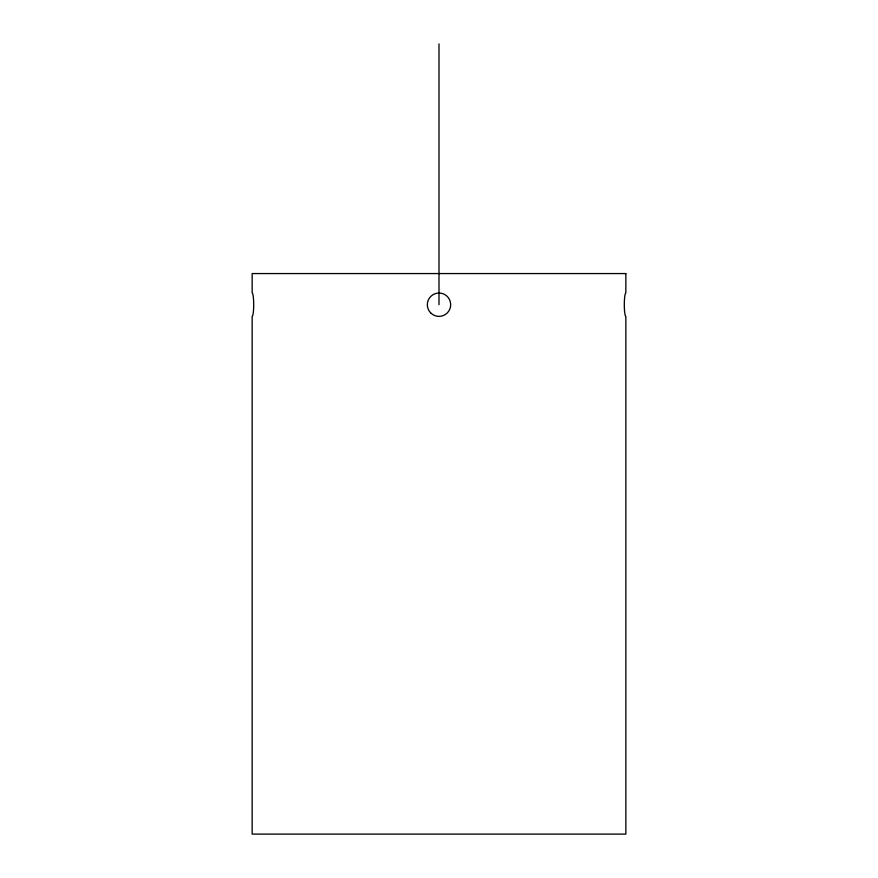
<?xml version="1.0" encoding="UTF-8"?>
<svg xmlns="http://www.w3.org/2000/svg" width="878" height="878" viewBox="0 0 878 878"><rect width="100%" height="100%" fill="white"/><g stroke="black" fill="none" stroke-linecap="round" stroke-linejoin="round"><path stroke-width="1.32" d="M439 43.9L439 304.71M625.849 273.563L252.151 273.563L252.151 293.032A11.831 1.547 -90 0 1 253.237 296.446A11.623 1.515 -90 0 1 253.237 312.963A11.831 1.547 -90 0 1 252.151 316.376L252.151 834.1L625.849 834.1L625.849 316.387A11.831 1.547 -90 0 1 624.763 312.963A11.623 1.515 -90 0 1 624.763 296.446A11.831 1.547 -90 0 1 625.849 293.032L625.849 273.563M430.769 312.963A11.831 11.732 -90 0 0 447.264 312.963A11.623 11.524 -90 0 0 447.264 296.446A11.831 11.732 -90 0 0 430.769 296.446A11.623 11.524 -90 0 0 430.736 312.963"/></g></svg>
